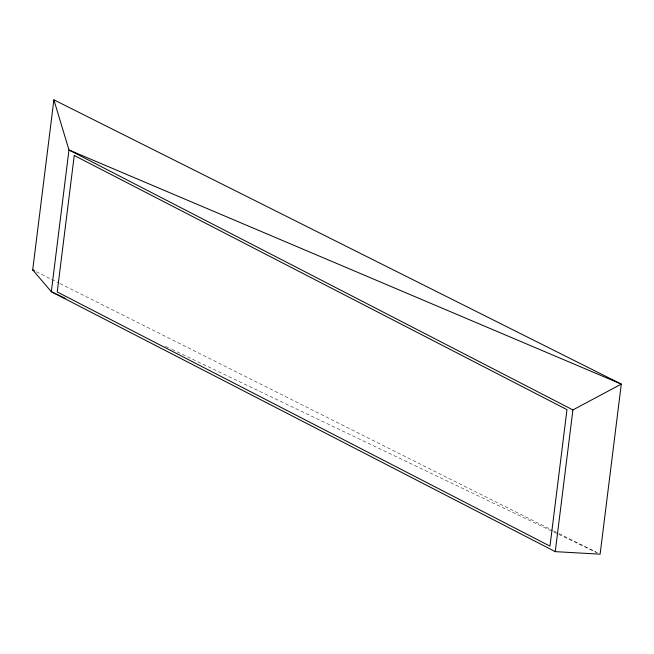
<?xml version="1.0" encoding="UTF-8"?>
<svg xmlns="http://www.w3.org/2000/svg" width="654" height="654" viewBox="0 0 654 654"><rect width="100%" height="100%" fill="white"/><g stroke="black" fill="none" stroke-linecap="round" stroke-linejoin="round"><path stroke-width="0.49" stroke-dasharray="3.27 2.45" d="M165.495 346.309L171.021 348.95M171.945 349.391L557.764 533.917M558.679 534.359L596.432 552.409M36.346 271.721L59.154 283.149M60.07 283.607L552.679 530.41M553.595 530.868L558.156 533.149M559.064 533.607L597.38 552.802"/><path stroke-width="0.98" d="M32.7 269.898L53.881 99.825L621.3 384.102L600.119 554.175L555.254 551.641L51.314 291.7L32.7 269.898L34.523 270.805M555.254 551.641L572.904 409.919L621.3 384.102L68.972 149.979L53.881 99.825M65.13 298.306L51.314 291.7L68.972 149.979L572.904 409.919M74.245 155.488L57.241 291.962L549.981 546.131L566.977 409.657L74.245 155.488"/></g></svg>
